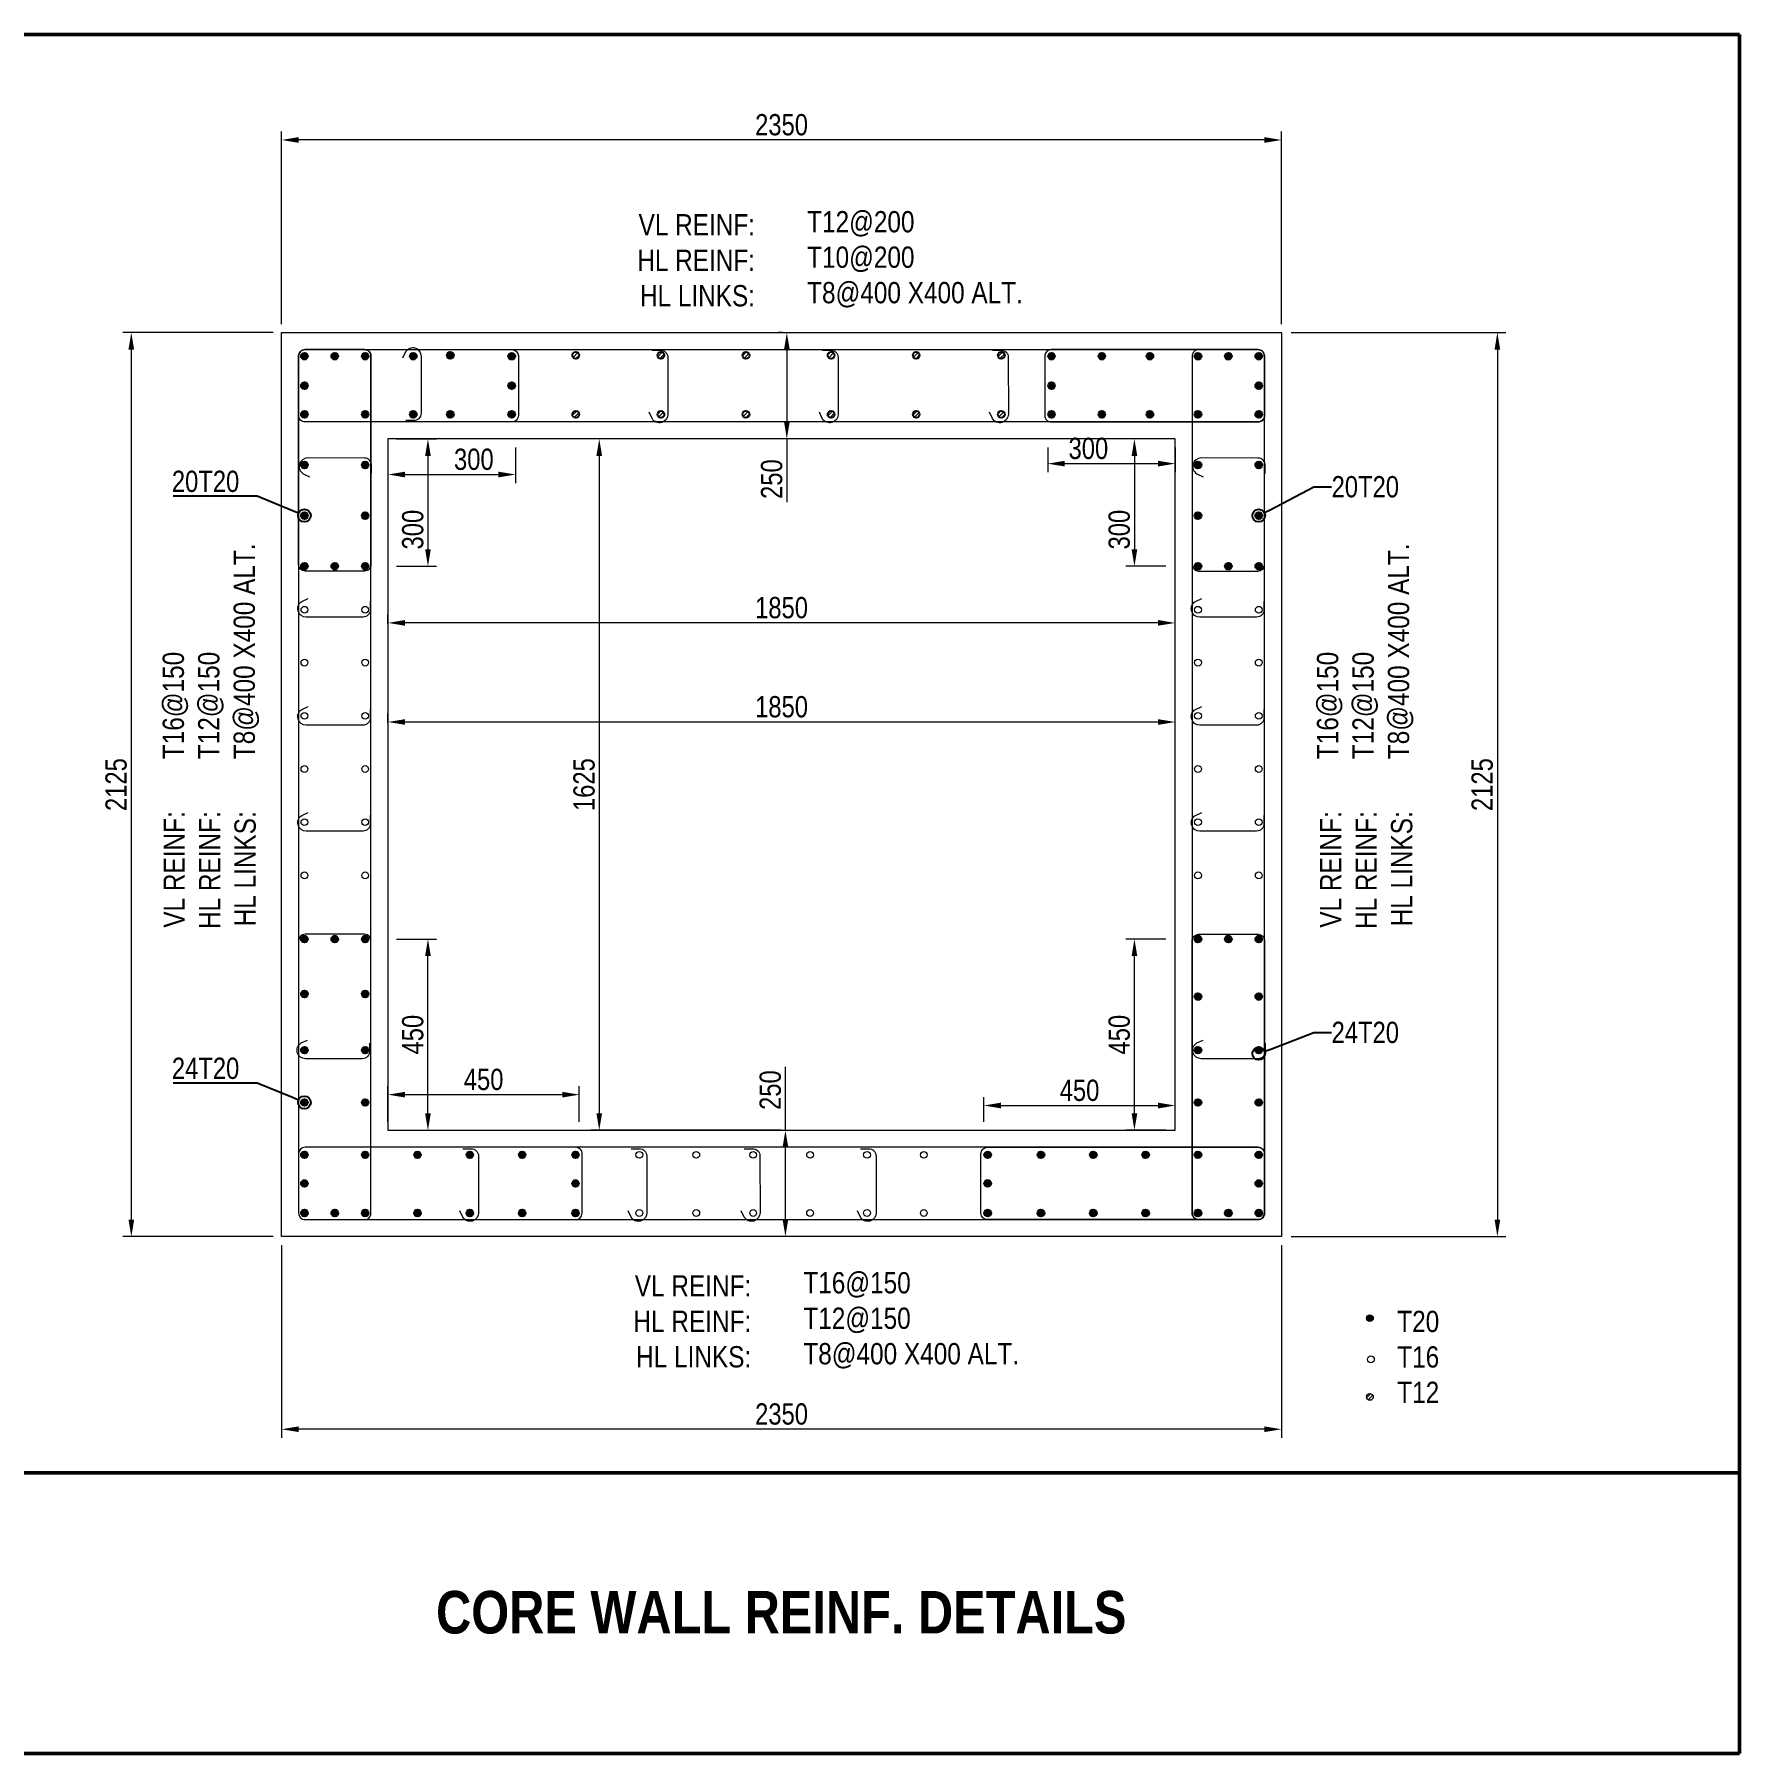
# Model space of a CAD drawing. Header units: millimetres. Extents: x 8553 to 24500, y -16719 to -3498.
# Drawn here: x 15552 to 19559, y -16719 to -12678 of the extents above; entities that cross this region are included whole.
import ezdxf
from ezdxf import colors
from ezdxf.entities.mleader import LeaderData, LeaderLine
from ezdxf.math import Vec2, Vec3

# ---------------------------------------------------------------- set-up
doc = ezdxf.new("R2010")
doc.units = ezdxf.units.MM
doc.header["$LTSCALE"] = 50
doc.header["$PDMODE"] = 35
for name, color, linetype, lineweight in [('A-ANNO-DIMS', 211, 'Continuous', 9), ('A-DETL', 90, 'Continuous', 9), ('A-DETL-GENF', 92, 'Continuous', 9), ('G-ANNO-TEXT', 231, 'Continuous', 9), ('S-COL', 3, 'Continuous', 13)]:
    doc.layers.add(name, color=color, linetype=linetype, lineweight=lineweight)
doc.styles.add('Arial', font='arial.ttf', dxfattribs={"width": 0.8, "height": 50})
doc.styles.add('Arial Narrow_1', font='ARIALN.TTF', dxfattribs={"height": 50})
doc.styles.add('Arial Narrow_B_1', font='ARIALNB.TTF', dxfattribs={"height": 100})
doc.styles.add('style1', font='arial.ttf', dxfattribs={"width": 0.8, "height": 62.5})
doc.dimstyles.new('WYE_STANDARD_-_2_5mm', dxfattribs={"dimscale": 304.8, "dimtxt": 51.01297, "dimasz": 0.131234, "dimexe": 0.065617, "dimexo": 0.065617, "dimgap": 0.032808, "dimtad": 1, "dimdec": 0, "dimzin": 0, "dimdsep": 46, "dimtxsty": 'Arial', "dimsah": 1, "dimcen": 0.09, "dimazin": 0, "dimtfac": 1, "dimtdec": 4, "dimtix": 1, "dimtmove": 0, "dimatfit": 3, "dimfxl": 1, "dimtvp": 1, "dimtolj": 1, "dimtzin": 0, "dimlwd": 13, "dimlwe": 13, "dimarcsym": 2})
pattern_1 = [(45, (-3553.8824, -8152.417), (-4.490128, 4.490128), [])]

# ---------------------------------------------------------------- blocks, each defined once
blk = doc.blocks.new('*D65')
at = {"layer": 'A-ANNO-DIMS', "color": 0, "lineweight": 13, "transparency": 16777216}
for p, q in [((18505.5, -13379.1), (19009.9, -13379.1)), ((18989.9, -13419.1), (18989.9, -15464.2)), ((18505.5, -15504.2), (19009.9, -15504.2))]:
    blk.add_line(p, q, dxfattribs=at)
at = {"layer": 'A-ANNO-DIMS', "color": 0, "transparency": 16777216}
for points in [[(18983.3, -13419.1), (18996.6, -13419.1), (18989.9, -13379.1)], [(18983.3, -15464.2), (18996.6, -15464.2), (18989.9, -15504.2)]]:
    blk.add_solid(points, dxfattribs=at)
at = {"layer": 'Defpoints', "color": 0, "transparency": 16777216}
for p in [(18485.5, -13379.1), (18485.5, -15504.2), (18989.9, -15504.2)]:
    blk.add_point(p, dxfattribs=at)
at = {"layer": 'A-ANNO-DIMS', "color": 0, "lineweight": 13, "transparency": 16777216, "insert": (18954.4, -14441.7), "char_height": 50, "attachment_point": 5, "rotation": 90, "style": 'Arial'}
blk.add_mtext('\\A1;2125', dxfattribs=at)
blk = doc.blocks.new('*D66')
at = {"layer": 'A-ANNO-DIMS', "color": 0, "lineweight": 13, "transparency": 16777216}
for p, q in [((16132.6, -15524.2), (16132.6, -15977)), ((18482.5, -15524.2), (18482.5, -15977)), ((18442.5, -15957), (16172.6, -15957))]:
    blk.add_line(p, q, dxfattribs=at)
at = {"layer": 'A-ANNO-DIMS', "color": 0, "transparency": 16777216}
for points in [[(16172.6, -15950.3), (16172.6, -15963.6), (16132.6, -15957)], [(18442.5, -15950.3), (18442.5, -15963.6), (18482.5, -15957)]]:
    blk.add_solid(points, dxfattribs=at)
at = {"layer": 'Defpoints', "color": 0, "transparency": 16777216}
for p in [(16132.6, -15504.2), (18482.5, -15504.2), (16132.6, -15957)]:
    blk.add_point(p, dxfattribs=at)
at = {"layer": 'A-ANNO-DIMS', "color": 0, "lineweight": 13, "transparency": 16777216, "insert": (17307.6, -15921.4), "char_height": 50, "attachment_point": 5, "style": 'Arial'}
blk.add_mtext('\\A1;2350', dxfattribs=at)
blk = doc.blocks.new('*D69')
at = {"layer": 'A-ANNO-DIMS', "color": 0, "lineweight": 13, "transparency": 16777216}
for p, q in [((16112.6, -13379.1), (15759.4, -13379.1)), ((15779.4, -13419.1), (15779.4, -15464.2)), ((16112.6, -15504.2), (15759.4, -15504.2))]:
    blk.add_line(p, q, dxfattribs=at)
at = {"layer": 'A-ANNO-DIMS', "color": 0, "transparency": 16777216}
for points in [[(15772.7, -13419.1), (15786.1, -13419.1), (15779.4, -13379.1)], [(15772.7, -15464.2), (15786.1, -15464.2), (15779.4, -15504.2)]]:
    blk.add_solid(points, dxfattribs=at)
at = {"layer": 'Defpoints', "color": 0, "transparency": 16777216}
for p in [(16132.6, -13379.1), (15779.4, -15504.2), (16132.6, -15504.2)]:
    blk.add_point(p, dxfattribs=at)
at = {"layer": 'A-ANNO-DIMS', "color": 0, "lineweight": 13, "transparency": 16777216, "insert": (15743.9, -14441.7), "char_height": 50, "attachment_point": 5, "rotation": 90, "style": 'Arial'}
blk.add_mtext('\\A1;2125', dxfattribs=at)
blk = doc.blocks.new('*D73')
at = {"layer": 'A-ANNO-DIMS', "color": 0, "lineweight": 13, "transparency": 16777216}
for p, q in [((16382.6, -14063.7), (16382.6, -14041.6)), ((18192.7, -14061.6), (16422.6, -14061.6)), ((18232.7, -14063.7), (18232.7, -14041.6))]:
    blk.add_line(p, q, dxfattribs=at)
at = {"layer": 'A-ANNO-DIMS', "color": 0, "transparency": 16777216}
for points in [[(16422.6, -14054.9), (16422.6, -14068.2), (16382.6, -14061.6)], [(18192.7, -14054.9), (18192.7, -14068.2), (18232.7, -14061.6)]]:
    blk.add_solid(points, dxfattribs=at)
at = {"layer": 'Defpoints', "color": 0, "transparency": 16777216}
for p in [(16382.6, -14061.6), (16382.6, -14083.7), (18232.7, -14083.7)]:
    blk.add_point(p, dxfattribs=at)
at = {"layer": 'A-ANNO-DIMS', "color": 0, "lineweight": 13, "transparency": 16777216, "insert": (17307.6, -14026), "char_height": 50, "attachment_point": 5, "style": 'Arial'}
blk.add_mtext('\\A1;1850', dxfattribs=at)
blk = doc.blocks.new('*D70')
at = {"layer": 'A-ANNO-DIMS', "color": 0, "lineweight": 13, "transparency": 16777216}
for p, q in [((17316.7, -15254.2), (17316.7, -15105.3)), ((17307.4, -15254.2), (17296.7, -15254.2)), ((17316.7, -15464.2), (17316.7, -15294.2)), ((17307.4, -15504.2), (17296.7, -15504.2))]:
    blk.add_line(p, q, dxfattribs=at)
at = {"layer": 'A-ANNO-DIMS', "color": 0, "transparency": 16777216}
for points in [[(17310, -15294.2), (17323.3, -15294.2), (17316.7, -15254.2)], [(17310, -15464.2), (17323.3, -15464.2), (17316.7, -15504.2)]]:
    blk.add_solid(points, dxfattribs=at)
at = {"layer": 'Defpoints', "color": 0, "transparency": 16777216}
for p in [(17327.4, -15254.2), (17316.7, -15504.2), (17327.4, -15504.2)]:
    blk.add_point(p, dxfattribs=at)
at = {"layer": 'A-ANNO-DIMS', "color": 0, "lineweight": 13, "transparency": 16777216, "insert": (17281.2, -15159.8), "char_height": 50, "attachment_point": 5, "rotation": 90, "style": 'Arial'}
blk.add_mtext('\\A1;250', dxfattribs=at)
blk = doc.blocks.new('_DotBlank')
at = {"color": 0, "linetype": 'ByBlock', "lineweight": -2}
blk.add_line((-0.5, 0), (-1, 0), dxfattribs=at)
blk.add_circle((0, 0), 0.5, dxfattribs=at)
blk = doc.blocks.new('*D81')
at = {"layer": 'A-ANNO-DIMS', "color": 0, "lineweight": 13, "transparency": 16777216}
for p, q in [((17310.7, -13379.1), (17300, -13379.1)), ((17320, -13419.1), (17320, -13589.1)), ((17310.7, -13629.1), (17300, -13629.1)), ((17320, -13629.1), (17320, -13778))]:
    blk.add_line(p, q, dxfattribs=at)
at = {"layer": 'A-ANNO-DIMS', "color": 0, "transparency": 16777216}
for points in [[(17313.4, -13419.1), (17326.7, -13419.1), (17320, -13379.1)], [(17313.4, -13589.1), (17326.7, -13589.1), (17320, -13629.1)]]:
    blk.add_solid(points, dxfattribs=at)
at = {"layer": 'Defpoints', "color": 0, "transparency": 16777216}
for p in [(17320, -13379.1), (17330.7, -13379.1), (17330.7, -13629.1)]:
    blk.add_point(p, dxfattribs=at)
at = {"layer": 'A-ANNO-DIMS', "color": 0, "lineweight": 13, "transparency": 16777216, "insert": (17284.5, -13723.6), "char_height": 50, "attachment_point": 5, "rotation": 90, "style": 'Arial'}
blk.add_mtext('\\A1;250', dxfattribs=at)
blk = doc.blocks.new('*D82')
at = {"layer": 'A-ANNO-DIMS', "color": 0, "lineweight": 13, "transparency": 16777216}
for p, q in [((16382.6, -13649.1), (16382.6, -13732.8)), ((16682.2, -13649.1), (16682.2, -13732.8)), ((16422.6, -13712.8), (16642.2, -13712.8))]:
    blk.add_line(p, q, dxfattribs=at)
at = {"layer": 'A-ANNO-DIMS', "color": 0, "transparency": 16777216}
for points in [[(16422.6, -13706.2), (16422.6, -13719.5), (16382.6, -13712.8)], [(16642.2, -13706.2), (16642.2, -13719.5), (16682.2, -13712.8)]]:
    blk.add_solid(points, dxfattribs=at)
at = {"layer": 'Defpoints', "color": 0, "transparency": 16777216}
for p in [(16382.6, -13629.1), (16682.2, -13629.1), (16682.2, -13712.8)]:
    blk.add_point(p, dxfattribs=at)
at = {"layer": 'A-ANNO-DIMS', "color": 0, "lineweight": 13, "transparency": 16777216, "insert": (16584.4, -13677.3), "char_height": 50, "attachment_point": 5, "style": 'Arial'}
blk.add_mtext('\\A1;300', dxfattribs=at)
blk = doc.blocks.new('*D83')
at = {"layer": 'A-ANNO-DIMS', "color": 0, "lineweight": 13, "transparency": 16777216}
for p, q in [((17933.1, -13649.1), (17933.1, -13707.3)), ((18232.7, -13649.1), (18232.7, -13707.3)), ((17973.1, -13687.3), (18192.7, -13687.3))]:
    blk.add_line(p, q, dxfattribs=at)
at = {"layer": 'A-ANNO-DIMS', "color": 0, "transparency": 16777216}
for points in [[(17973.1, -13680.6), (17973.1, -13693.9), (17933.1, -13687.3)], [(18192.7, -13680.6), (18192.7, -13693.9), (18232.7, -13687.3)]]:
    blk.add_solid(points, dxfattribs=at)
at = {"layer": 'Defpoints', "color": 0, "transparency": 16777216}
for p in [(17933.1, -13629.1), (18232.7, -13629.1), (18232.7, -13687.3)]:
    blk.add_point(p, dxfattribs=at)
at = {"layer": 'A-ANNO-DIMS', "color": 0, "lineweight": 13, "transparency": 16777216, "insert": (18028.7, -13651.7), "char_height": 50, "attachment_point": 5, "style": 'Arial'}
blk.add_mtext('\\A1;300', dxfattribs=at)
blk = doc.blocks.new('*D84')
at = {"layer": 'A-ANNO-DIMS', "color": 0, "lineweight": 13, "transparency": 16777216}
for p, q in [((16402.6, -13629.1), (16496.5, -13629.1)), ((16476.5, -13669.1), (16476.5, -13888.6)), ((16402.6, -13928.6), (16496.5, -13928.6))]:
    blk.add_line(p, q, dxfattribs=at)
at = {"layer": 'A-ANNO-DIMS', "color": 0, "transparency": 16777216}
for points in [[(16469.9, -13669.1), (16483.2, -13669.1), (16476.5, -13629.1)], [(16469.9, -13888.6), (16483.2, -13888.6), (16476.5, -13928.6)]]:
    blk.add_solid(points, dxfattribs=at)
at = {"layer": 'Defpoints', "color": 0, "transparency": 16777216}
for p in [(16382.6, -13629.1), (16382.6, -13928.6), (16476.5, -13928.6)]:
    blk.add_point(p, dxfattribs=at)
at = {"layer": 'A-ANNO-DIMS', "color": 0, "transparency": 16777216, "insert": (16441, -13842.4), "char_height": 50, "attachment_point": 5, "rotation": 90, "style": 'Arial'}
blk.add_mtext('\\A1;300', dxfattribs=at)
blk = doc.blocks.new('*D85')
at = {"layer": 'A-ANNO-DIMS', "color": 0, "lineweight": 13, "transparency": 16777216}
for p, q in [((18210.9, -13629.1), (18116.9, -13629.1)), ((18136.9, -13669.1), (18136.9, -13888.6)), ((18210.9, -13928.6), (18116.9, -13928.6))]:
    blk.add_line(p, q, dxfattribs=at)
at = {"layer": 'A-ANNO-DIMS', "color": 0, "transparency": 16777216}
for points in [[(18130.3, -13669.1), (18143.6, -13669.1), (18136.9, -13629.1)], [(18130.3, -13888.6), (18143.6, -13888.6), (18136.9, -13928.6)]]:
    blk.add_solid(points, dxfattribs=at)
at = {"layer": 'Defpoints', "color": 0, "transparency": 16777216}
for p in [(18230.9, -13629.1), (18136.9, -13928.6), (18230.9, -13928.6)]:
    blk.add_point(p, dxfattribs=at)
at = {"layer": 'A-ANNO-DIMS', "color": 0, "transparency": 16777216, "insert": (18101.4, -13842.4), "char_height": 50, "attachment_point": 5, "rotation": 90, "style": 'Arial'}
blk.add_mtext('\\A1;300', dxfattribs=at)
blk = doc.blocks.new('*D87')
at = {"layer": 'A-ANNO-DIMS', "color": 0, "lineweight": 13, "transparency": 16777216}
for p, q in [((17280, -13629.1), (16859.1, -13629.1)), ((16879.1, -13669.1), (16879.1, -15214.2)), ((17296.7, -15254.2), (16859.1, -15254.2))]:
    blk.add_line(p, q, dxfattribs=at)
at = {"layer": 'A-ANNO-DIMS', "color": 0, "transparency": 16777216}
for points in [[(16872.5, -13669.1), (16885.8, -13669.1), (16879.1, -13629.1)], [(16872.5, -15214.2), (16885.8, -15214.2), (16879.1, -15254.2)]]:
    blk.add_solid(points, dxfattribs=at)
at = {"layer": 'Defpoints', "color": 0, "transparency": 16777216}
for p in [(17300, -13629.1), (16879.1, -15254.2), (17316.7, -15254.2)]:
    blk.add_point(p, dxfattribs=at)
at = {"layer": 'A-ANNO-DIMS', "color": 0, "lineweight": 13, "transparency": 16777216, "insert": (16843.6, -14441.7), "char_height": 50, "attachment_point": 5, "rotation": 90, "style": 'Arial'}
blk.add_mtext('\\A1;1625', dxfattribs=at)
blk = doc.blocks.new('*D88')
at = {"layer": 'A-ANNO-DIMS', "color": 0, "lineweight": 13, "transparency": 16777216}
for p, q in [((16132.6, -13359.1), (16132.6, -12906.4)), ((18442.5, -12926.4), (16172.6, -12926.4)), ((18482.5, -13359.1), (18482.5, -12906.4))]:
    blk.add_line(p, q, dxfattribs=at)
at = {"layer": 'A-ANNO-DIMS', "color": 0, "transparency": 16777216}
for points in [[(16172.6, -12919.7), (16172.6, -12933.1), (16132.6, -12926.4)], [(18442.5, -12919.7), (18442.5, -12933.1), (18482.5, -12926.4)]]:
    blk.add_solid(points, dxfattribs=at)
at = {"layer": 'Defpoints', "color": 0, "transparency": 16777216}
for p in [(16132.6, -12926.4), (16132.6, -13379.1), (18482.5, -13379.1)]:
    blk.add_point(p, dxfattribs=at)
at = {"layer": 'A-ANNO-DIMS', "color": 0, "lineweight": 13, "transparency": 16777216, "insert": (17307.6, -12890.9), "char_height": 50, "attachment_point": 5, "style": 'Arial'}
blk.add_mtext('\\A1;2350', dxfattribs=at)
blk = doc.blocks.new('*D143')
at = {"layer": 'A-ANNO-DIMS', "color": 0, "lineweight": 13, "transparency": 16777216}
for p, q in [((16382.6, -14296.7), (16382.6, -14274.6)), ((18192.7, -14294.6), (16422.6, -14294.6)), ((18232.7, -14296.7), (18232.7, -14274.6))]:
    blk.add_line(p, q, dxfattribs=at)
at = {"layer": 'A-ANNO-DIMS', "color": 0, "transparency": 16777216}
for points in [[(16422.6, -14287.9), (16422.6, -14301.2), (16382.6, -14294.6)], [(18192.7, -14287.9), (18192.7, -14301.2), (18232.7, -14294.6)]]:
    blk.add_solid(points, dxfattribs=at)
at = {"layer": 'Defpoints', "color": 0, "transparency": 16777216}
for p in [(16382.6, -14294.6), (16382.6, -14316.7), (18232.7, -14316.7)]:
    blk.add_point(p, dxfattribs=at)
at = {"layer": 'A-ANNO-DIMS', "color": 0, "lineweight": 13, "transparency": 16777216, "insert": (17307.6, -14259), "char_height": 50, "attachment_point": 5, "style": 'Arial'}
blk.add_mtext('\\A1;1850', dxfattribs=at)
blk = doc.blocks.new('*D139')
at = {"layer": 'A-ANNO-DIMS', "color": 0, "lineweight": 13, "transparency": 16777216}
for p, q in [((16382.6, -15234.2), (16382.6, -15150.5)), ((16832.2, -15234.2), (16832.2, -15150.5)), ((16422.6, -15170.5), (16792.2, -15170.5))]:
    blk.add_line(p, q, dxfattribs=at)
at = {"layer": 'A-ANNO-DIMS', "color": 0, "transparency": 16777216}
for points in [[(16422.6, -15163.9), (16422.6, -15177.2), (16382.6, -15170.5)], [(16792.2, -15163.9), (16792.2, -15177.2), (16832.2, -15170.5)]]:
    blk.add_solid(points, dxfattribs=at)
at = {"layer": 'Defpoints', "color": 0, "transparency": 16777216}
for p in [(16832.2, -15170.5), (16382.6, -15254.2), (16832.2, -15254.2)]:
    blk.add_point(p, dxfattribs=at)
at = {"layer": 'A-ANNO-DIMS', "color": 0, "lineweight": 13, "transparency": 16777216, "insert": (16607.4, -15135), "char_height": 50, "attachment_point": 5, "style": 'Arial'}
blk.add_mtext('\\A1;450', dxfattribs=at)
blk = doc.blocks.new('*D140')
at = {"layer": 'A-ANNO-DIMS', "color": 0, "lineweight": 13, "transparency": 16777216}
for p, q in [((17783.1, -15234.2), (17783.1, -15176.1)), ((18232.7, -15234.2), (18232.7, -15176.1)), ((17823.1, -15196.1), (18192.7, -15196.1))]:
    blk.add_line(p, q, dxfattribs=at)
at = {"layer": 'A-ANNO-DIMS', "color": 0, "transparency": 16777216}
for points in [[(17823.1, -15189.4), (17823.1, -15202.8), (17783.1, -15196.1)], [(18192.7, -15189.4), (18192.7, -15202.8), (18232.7, -15196.1)]]:
    blk.add_solid(points, dxfattribs=at)
at = {"layer": 'Defpoints', "color": 0, "transparency": 16777216}
for p in [(18232.7, -15196.1), (17783.1, -15254.2), (18232.7, -15254.2)]:
    blk.add_point(p, dxfattribs=at)
at = {"layer": 'A-ANNO-DIMS', "color": 0, "lineweight": 13, "transparency": 16777216, "insert": (18007.9, -15160.6), "char_height": 50, "attachment_point": 5, "style": 'Arial'}
blk.add_mtext('\\A1;450', dxfattribs=at)
blk = doc.blocks.new('*D142')
at = {"layer": 'A-ANNO-DIMS', "color": 0, "lineweight": 13, "transparency": 16777216}
for p, q in [((16402.6, -14804.7), (16496.5, -14804.7)), ((16476.5, -15214.2), (16476.5, -14844.7)), ((16402.6, -15254.2), (16496.5, -15254.2))]:
    blk.add_line(p, q, dxfattribs=at)
at = {"layer": 'A-ANNO-DIMS', "color": 0, "transparency": 16777216}
for points in [[(16469.9, -14844.7), (16483.2, -14844.7), (16476.5, -14804.7)], [(16469.9, -15214.2), (16483.2, -15214.2), (16476.5, -15254.2)]]:
    blk.add_solid(points, dxfattribs=at)
at = {"layer": 'Defpoints', "color": 0, "transparency": 16777216}
for p in [(16382.6, -14804.7), (16476.5, -14804.7), (16382.6, -15254.2)]:
    blk.add_point(p, dxfattribs=at)
at = {"layer": 'A-ANNO-DIMS', "color": 0, "transparency": 16777216, "insert": (16441, -15029.5), "char_height": 50, "attachment_point": 5, "rotation": 90, "style": 'Arial'}
blk.add_mtext('\\A1;450', dxfattribs=at)
blk = doc.blocks.new('*D141')
at = {"layer": 'A-ANNO-DIMS', "color": 0, "lineweight": 13, "transparency": 16777216}
for p, q in [((18210.9, -14804.7), (18116.9, -14804.7)), ((18136.9, -15214.2), (18136.9, -14844.7)), ((18210.9, -15254.2), (18116.9, -15254.2))]:
    blk.add_line(p, q, dxfattribs=at)
at = {"layer": 'A-ANNO-DIMS', "color": 0, "transparency": 16777216}
for points in [[(18130.3, -14844.7), (18143.6, -14844.7), (18136.9, -14804.7)], [(18130.3, -15214.2), (18143.6, -15214.2), (18136.9, -15254.2)]]:
    blk.add_solid(points, dxfattribs=at)
at = {"layer": 'Defpoints', "color": 0, "transparency": 16777216}
for p in [(18136.9, -14804.7), (18230.9, -14804.7), (18230.9, -15254.2)]:
    blk.add_point(p, dxfattribs=at)
at = {"layer": 'A-ANNO-DIMS', "color": 0, "transparency": 16777216, "insert": (18101.4, -15029.5), "char_height": 50, "attachment_point": 5, "rotation": 90, "style": 'Arial'}
blk.add_mtext('\\A1;450', dxfattribs=at)

msp = doc.modelspace()

# ---------------------------------------------------------------- hatches: boundary and pattern name
at = {"layer": 'A-DETL-GENF'}
for points in [[(16186.2, -13426.7, 1), (16186.2, -13442.7, 1)], [(16257.6, -13426.7, 1), (16257.6, -13442.7, 1)], [(16329, -13426.7, -1), (16329, -13442.7, -1)], [(16442, -13426.7, -1), (16442, -13442.7, -1)], [(16529, -13424.6, 1), (16529, -13440.6, 1)], [(16673.3, -13426.7, -1), (16673.3, -13442.7, -1)], [(17942, -13426.7, 1), (17942, -13442.7, 1)], [(18060.3, -13426.7, 1), (18060.3, -13442.7, 1)], [(18173.3, -13426.7, 1), (18173.3, -13442.7, 1)], [(18286.3, -13426.7, 1), (18286.3, -13442.7, 1)], [(18357.7, -13426.7, -1), (18357.7, -13442.7, -1)], [(18429.1, -13426.7, -1), (18429.1, -13442.7, -1)], [(16186.2, -13496.1, -1), (16186.2, -13512.1, -1)], [(16673.3, -13496.1, -1), (16673.3, -13512.1, -1)], [(17942, -13496.1, 1), (17942, -13512.1, 1)], [(18429.1, -13496.1, 1), (18429.1, -13512.1, 1)], [(16186.2, -13563.4, 1), (16186.2, -13579.4, 1)], [(16329, -13563.4, -1), (16329, -13579.4, -1)], [(16442, -13563.4, -1), (16442, -13579.4, -1)], [(16529, -13579.4, -1), (16529, -13563.4, -1)], [(16673.3, -13563.4, -1), (16673.3, -13579.4, -1)], [(17942, -13563.4, 1), (17942, -13579.4, 1)], [(18060.3, -13563.4, 1), (18060.3, -13579.4, 1)], [(18173.3, -13563.4, 1), (18173.3, -13579.4, 1)], [(18286.3, -13563.4, 1), (18286.3, -13579.4, 1)], [(18429.1, -13563.4, -1), (18429.1, -13579.4, -1)], [(16186.2, -13682.4, 1), (16186.2, -13698.4, 1)], [(16329, -13682.4, -1), (16329, -13698.4, -1)], [(18286.3, -13682.4, 1), (18286.3, -13698.4, 1)], [(18429.1, -13682.4, -1), (18429.1, -13698.4, -1)], [(16186.2, -13801.4, 1), (16186.2, -13817.4, 1)], [(16329, -13801.4, -1), (16329, -13817.4, -1)], [(18286.3, -13801.4, 1), (18286.3, -13817.4, 1)], [(18429.1, -13801.4, -1), (18429.1, -13817.4, -1)], [(16186.2, -13920.4, 1), (16186.2, -13936.4, 1)], [(16257.6, -13920.4, 1), (16257.6, -13936.4, 1)], [(16329, -13920.4, -1), (16329, -13936.4, -1)], [(18286.3, -13920.4, 1), (18286.3, -13936.4, 1)], [(18357.7, -13920.4, -1), (18357.7, -13936.4, -1)], [(18429.1, -13920.4, -1), (18429.1, -13936.4, -1)], [(16186.2, -14812.9, -1), (16186.2, -14796.9, -1)], [(16257.6, -14812.9, -1), (16257.6, -14796.9, -1)], [(16329, -14812.9, 1), (16329, -14796.9, 1)], [(18286.3, -14812.9, -1), (18286.3, -14796.9, -1)], [(18357.7, -14812.9, 1), (18357.7, -14796.9, 1)], [(18429.1, -14812.9, 1), (18429.1, -14796.9, 1)], [(16186.2, -14941.9, -1), (16186.2, -14925.9, -1)], [(16329, -14941.9, 1), (16329, -14925.9, 1)], [(18286.3, -14947.9, -1), (18286.3, -14931.9, -1)], [(18429.1, -14947.9, 1), (18429.1, -14931.9, 1)], [(16186.2, -15073.9, -1), (16186.2, -15057.9, -1)], [(16329, -15073.9, 1), (16329, -15057.9, 1)], [(18286.3, -15073.9, -1), (18286.3, -15057.9, -1)], [(18429.1, -15073.9, 1), (18429.1, -15057.9, 1)], [(16186.2, -15196.9, -1), (16186.2, -15180.9, -1)], [(16329, -15196.9, 1), (16329, -15180.9, 1)], [(18286.3, -15196.9, -1), (18286.3, -15180.9, -1)], [(18429.1, -15196.9, 1), (18429.1, -15180.9, 1)], [(16186.2, -15319.9, -1), (16186.2, -15303.9, -1)], [(16329, -15319.9, 1), (16329, -15303.9, 1)], [(16452, -15319.9, 1), (16452, -15303.9, 1)], [(16575, -15319.9, 1), (16575, -15303.9, 1)], [(16698, -15319.9, 1), (16698, -15303.9, 1)], [(16823.3, -15319.9, 1), (16823.3, -15303.9, 1)], [(17792, -15319.9, -1), (17792, -15303.9, -1)], [(17917.3, -15319.9, -1), (17917.3, -15303.9, -1)], [(18040.3, -15319.9, -1), (18040.3, -15303.9, -1)], [(18163.3, -15319.9, -1), (18163.3, -15303.9, -1)], [(18286.3, -15319.9, -1), (18286.3, -15303.9, -1)], [(18429.1, -15319.9, 1), (18429.1, -15303.9, 1)], [(16186.2, -15387.2, 1), (16186.2, -15371.2, 1)], [(16823.3, -15387.2, 1), (16823.3, -15371.2, 1)], [(17792, -15387.2, -1), (17792, -15371.2, -1)], [(18429.1, -15387.2, 1), (18429.1, -15371.2, 1)], [(16186.2, -15456.7, -1), (16186.2, -15440.7, -1)], [(16257.6, -15456.7, -1), (16257.6, -15440.7, -1)], [(16329, -15456.7, 1), (16329, -15440.7, 1)], [(16452, -15456.7, 1), (16452, -15440.7, 1)], [(16575, -15456.7, 1), (16575, -15440.7, 1)], [(16698, -15456.7, 1), (16698, -15440.7, 1)], [(16823.3, -15456.7, 1), (16823.3, -15440.7, 1)], [(17792, -15456.7, -1), (17792, -15440.7, -1)], [(17917.3, -15456.7, -1), (17917.3, -15440.7, -1)], [(18040.3, -15456.7, -1), (18040.3, -15440.7, -1)], [(18163.3, -15456.7, -1), (18163.3, -15440.7, -1)], [(18286.3, -15456.7, -1), (18286.3, -15440.7, -1)], [(18357.7, -15456.7, 1), (18357.7, -15440.7, 1)], [(18429.1, -15456.7, 1), (18429.1, -15440.7, 1)], [(18698.3, -15695.9, 1), (18682.3, -15695.9, 1)]]:
    msp.add_hatch(color=4, dxfattribs=at).paths.add_polyline_path(points)
h = msp.add_hatch(dxfattribs=at)
h.set_pattern_fill('ANSI31', color=4, scale=2, style=0)
h.set_pattern_definition(pattern_1)
h.paths.add_polyline_path([(16824, -13424.6, 1), (16824, -13440.6, 1)])
h = msp.add_hatch(dxfattribs=at)
h.set_pattern_fill('ANSI31', color=4, scale=2, style=0)
h.set_pattern_definition(pattern_1)
h.paths.add_polyline_path([(17024, -13424.6, 1), (17024, -13440.6, 1)])
h = msp.add_hatch(dxfattribs=at)
h.set_pattern_fill('ANSI31', color=4, scale=2, style=0)
h.set_pattern_definition(pattern_1)
h.paths.add_polyline_path([(17224, -13424.6, 1), (17224, -13440.6, 1)])
h = msp.add_hatch(dxfattribs=at)
h.set_pattern_fill('ANSI31', color=4, scale=2, style=0)
h.set_pattern_definition(pattern_1)
h.paths.add_polyline_path([(17424, -13424.6, 1), (17424, -13440.6, 1)])
h = msp.add_hatch(dxfattribs=at)
h.set_pattern_fill('ANSI31', color=4, scale=2, style=0)
h.set_pattern_definition(pattern_1)
h.paths.add_polyline_path([(17624, -13424.6, 1), (17624, -13440.6, 1)])
h = msp.add_hatch(dxfattribs=at)
h.set_pattern_fill('ANSI31', color=4, scale=2, style=0)
h.set_pattern_definition(pattern_1)
h.paths.add_polyline_path([(17824, -13424.6, 1), (17824, -13440.6, 1)])
h = msp.add_hatch(dxfattribs=at)
h.set_pattern_fill('ANSI31', color=4, scale=2, style=0)
h.set_pattern_definition(pattern_1)
h.paths.add_polyline_path([(16824, -13579.4, -1), (16824, -13563.4, -1)])
h = msp.add_hatch(dxfattribs=at)
h.set_pattern_fill('ANSI31', color=4, scale=2, style=0)
h.set_pattern_definition(pattern_1)
h.paths.add_polyline_path([(17024, -13579.4, -1), (17024, -13563.4, -1)])
h = msp.add_hatch(dxfattribs=at)
h.set_pattern_fill('ANSI31', color=4, scale=2, style=0)
h.set_pattern_definition(pattern_1)
h.paths.add_polyline_path([(17224, -13579.4, -1), (17224, -13563.4, -1)])
h = msp.add_hatch(dxfattribs=at)
h.set_pattern_fill('ANSI31', color=4, scale=2, style=0)
h.set_pattern_definition(pattern_1)
h.paths.add_polyline_path([(17424, -13579.4, -1), (17424, -13563.4, -1)])
h = msp.add_hatch(dxfattribs=at)
h.set_pattern_fill('ANSI31', color=4, scale=2, style=0)
h.set_pattern_definition(pattern_1)
h.paths.add_polyline_path([(17624, -13579.4, -1), (17624, -13563.4, -1)])
h = msp.add_hatch(dxfattribs=at)
h.set_pattern_fill('ANSI31', color=4, scale=2, style=0)
h.set_pattern_definition(pattern_1)
h.paths.add_polyline_path([(17824, -13579.4, -1), (17824, -13563.4, -1)])
h = msp.add_hatch(dxfattribs=at)
h.set_pattern_fill('ANSI31', color=4, scale=2, style=0)
h.set_pattern_definition(pattern_1)
h.paths.add_polyline_path([(18698.3, -15880.9, 1), (18682.3, -15880.9, 1)])

# ---------------------------------------------------------------- linework, layer by layer
for centre in [(16186.2, -13434.7), (16257.6, -13434.7), (16329, -13434.7), (16442, -13434.7), (16529, -13432.6), (16673.3, -13434.7), (16824, -13432.6), (17024, -13432.6), (17224, -13432.6), (17424, -13432.6), (17624, -13432.6), (17824, -13432.6), (17942, -13434.7), (18060.3, -13434.7), (18173.3, -13434.7), (18286.3, -13434.7), (18357.7, -13434.7), (18429.1, -13434.7), (16186.2, -13504.1), (16673.3, -13504.1), (17942, -13504.1), (18429.1, -13504.1), (16186.2, -13571.4), (16329, -13571.4), (16442, -13571.4), (16529, -13571.4), (16673.3, -13571.4), (16824, -13571.4), (17024, -13571.4), (17224, -13571.4), (17424, -13571.4), (17624, -13571.4), (17824, -13571.4), (17942, -13571.4), (18060.3, -13571.4), (18173.3, -13571.4), (18286.3, -13571.4), (18429.1, -13571.4), (16186.2, -13690.4), (16329, -13690.4), (18286.3, -13690.4), (18429.1, -13690.4), (16186.2, -13809.4), (16329, -13809.4), (18286.3, -13809.4), (18429.1, -13809.4), (16186.2, -13928.4), (16257.6, -13928.4), (16329, -13928.4), (18286.3, -13928.4), (18357.7, -13928.4), (18429.1, -13928.4), (16186.2, -14804.9), (16257.6, -14804.9), (16329, -14804.9), (18286.3, -14804.9), (18357.7, -14804.9), (18429.1, -14804.9), (16186.2, -14933.9), (16329, -14933.9), (18286.3, -14939.9), (18429.1, -14939.9), (16186.2, -15065.9), (16329, -15065.9), (18286.3, -15065.9), (18429.1, -15065.9), (16186.2, -15188.9), (16329, -15188.9), (18286.3, -15188.9), (18429.1, -15188.9), (16186.2, -15311.9), (16329, -15311.9), (16452, -15311.9), (16575, -15311.9), (16698, -15311.9), (16823.3, -15311.9), (17792, -15311.9), (17917.3, -15311.9), (18040.3, -15311.9), (18163.3, -15311.9), (18286.3, -15311.9), (18429.1, -15311.9), (16186.2, -15379.2), (16823.3, -15379.2), (17792, -15379.2), (18429.1, -15379.2), (16186.2, -15448.7), (16257.6, -15448.7), (16329, -15448.7), (16452, -15448.7), (16575, -15448.7), (16698, -15448.7), (16823.3, -15448.7), (17792, -15448.7), (17917.3, -15448.7), (18040.3, -15448.7), (18163.3, -15448.7), (18286.3, -15448.7), (18357.7, -15448.7), (18429.1, -15448.7)]:
    msp.add_circle(centre, 8)
at = {"layer": 'A-DETL', "lineweight": 50}
for p, q in [((14056.1, -12678.2), (19559.2, -12678.2)), ((19559.2, -12678.2), (19559.2, -16719.4)), ((14056.1, -16059.4), (19559.2, -16059.4)), ((14056.1, -16719.4), (19559.2, -16719.4))]:
    msp.add_line(p, q, dxfattribs=at)
at = {"layer": 'A-DETL-GENF', "color": 2}
for centre in [(16186.2, -14030.7), (16186.2, -14030.7), (16329, -14030.7), (16329, -14030.7), (18286.3, -14030.7), (18286.3, -14030.7), (18429.1, -14030.7), (18429.1, -14030.7), (16186.2, -14155), (16186.2, -14155), (16329, -14155), (16329, -14155), (18286.3, -14155), (18286.3, -14155), (18429.1, -14155), (18429.1, -14155), (16186.2, -14280), (16186.2, -14280), (16329, -14280), (16329, -14280), (18286.3, -14280), (18286.3, -14280), (18429.1, -14280), (18429.1, -14280), (16186.2, -14405), (16186.2, -14405), (16329, -14405), (16329, -14405), (18286.3, -14405), (18286.3, -14405), (18429.1, -14405), (18429.1, -14405), (16186.2, -14530), (16186.2, -14530), (16329, -14530), (16329, -14530), (18286.3, -14530), (18286.3, -14530), (18429.1, -14530), (18429.1, -14530), (16186.2, -14655), (16186.2, -14655), (16329, -14655), (16329, -14655), (18286.3, -14655), (18286.3, -14655), (18429.1, -14655), (18429.1, -14655), (16973.3, -15311.9), (17107.1, -15311.9), (17240.9, -15311.9), (17374.7, -15311.9), (17508.5, -15311.9), (17642, -15311.9), (16973.3, -15448.7), (17107.1, -15448.7), (17240.9, -15448.7), (17374.7, -15448.7), (17508.5, -15448.7), (17642, -15448.7), (18690.3, -15695.9), (18692.7, -15792.8), (18690.3, -15880.9)]:
    msp.add_circle(centre, 8, dxfattribs=at)
at = {"layer": 'S-COL'}
msp.add_line((16382.6, -13379.1), (18232.7, -13379.1), dxfattribs=at)
for points in [[(16132.6, -15504.2), (16132.6, -13379.1), (16382.6, -13379.1)], [(18232.7, -13379.1), (18482.5, -13379.1), (18482.5, -15504.2), (16132.6, -15504.2), (16132.6, -13379.1), (16382.6, -13379.1)], [(18232.7, -13419.1), (18232.7, -13419.1)], [(16382.6, -13629.1), (16382.6, -15254.2), (18232.7, -15254.2), (18232.7, -13629.1), (16382.6, -13629.1)]]:
    msp.add_lwpolyline(points, dxfattribs=at)
for points in [[(16424.2, -13585.4), (16443.1, -13585.4, 0.433862), (16461, -13568.6), (16461.1, -13435.1, 0.762368), (16423.9, -13424.8), (16417, -13439.6)], [(16342.6, -14958.5), (16342.6, -13434.1, 0.414214), (16327.6, -13419.1), (16187.6, -13419.1, 0.414213), (16172.6, -13434.1), (16172.6, -15449.2)], [(16187.6, -13939.8, -0.414213), (16172.6, -13924.8), (16172.6, -13434.1, -0.414214), (16187.6, -13419.1), (16327.6, -13419.1, -0.414214), (16342.6, -13434.1), (16342.6, -13924.8, -0.414214), (16327.6, -13939.8), (16187.6, -13939.8)], [(16327.7, -13419.1), (18427.5, -13419.1, -0.414214), (18442.5, -13434.1), (18442.6, -13574.1, -0.414214), (18427.6, -13589.1), (16674, -13589.1)], [(17003.6, -13420.8), (17022.6, -13420.8, -0.433862), (17040.5, -13437.5), (17040.6, -13571.1, -0.762368), (17003.4, -13581.3), (16996.5, -13566.5)], [(17403.6, -13420.8), (17422.6, -13420.8, -0.433862), (17440.5, -13437.5), (17440.6, -13571.1, -0.762368), (17403.4, -13581.3), (17396.5, -13566.5)], [(17803.6, -13420.8), (17822.6, -13420.8, -0.433862), (17840.5, -13437.5), (17840.6, -13571.1, -0.762368), (17803.4, -13581.3), (17796.5, -13566.5)], [(18427.7, -13939.8, 0.414213), (18442.7, -13924.8), (18442.7, -13434.1, 0.414214), (18427.7, -13419.1), (18287.7, -13419.1, 0.414214), (18272.7, -13434.1), (18272.7, -13924.8, 0.414214), (18287.7, -13939.8), (18427.7, -13939.8)], [(16344, -13710.8), (16344, -13691.9, 0.433862), (16327.3, -13674), (16193.7, -13673.9, 0.762368), (16183.5, -13711), (16198.3, -13718)], [(18444.1, -13710.8), (18444.1, -13691.9, 0.433862), (18427.3, -13674), (18293.8, -13673.9, 0.762368), (18283.5, -13711), (18298.3, -13718)], [(16340.8, -14011.2), (16340.8, -14030.2, -0.433862), (16324.1, -14048), (16190.5, -14048.2, -0.762368), (16180.3, -14011), (16195.1, -14004.1)], [(18440.9, -14011.2), (18440.9, -14030.2, -0.433862), (18424.2, -14048), (18290.6, -14048.2, -0.762368), (18280.4, -14011), (18295.2, -14004.1)], [(16340.8, -14265.2), (16340.8, -14284.2, -0.433862), (16324.1, -14302), (16190.5, -14302.2, -0.762368), (16180.3, -14265), (16195.1, -14258.1)], [(18440.9, -14265.2), (18440.9, -14284.2, -0.433862), (18424.2, -14302), (18290.6, -14302.2, -0.762368), (18280.4, -14265), (18295.2, -14258.1)], [(16340.8, -14514.2), (16340.8, -14533.2, -0.433862), (16324.1, -14551), (16190.5, -14551.2, -0.762368), (16180.3, -14514), (16195.1, -14507.1)], [(18440.9, -14514.2), (18440.9, -14533.2, -0.433862), (18424.2, -14551), (18290.6, -14551.2, -0.762368), (18280.4, -14514), (18295.2, -14507.1)], [(16187.6, -14793.5, 0.414213), (16172.6, -14808.5), (16172.6, -15449.2, 0.414214), (16187.6, -15464.2), (16327.6, -15464.2, 0.414214), (16342.6, -15449.2), (16342.6, -14808.5, 0.414214), (16327.6, -14793.5), (16187.6, -14793.5)], [(18427.7, -14793.5, -0.414213), (18442.7, -14808.5), (18442.7, -15449.2, -0.414214), (18427.7, -15464.2), (18287.7, -15464.2, -0.414214), (18272.7, -15449.2), (18272.7, -14808.5, -0.414214), (18287.7, -14793.5), (18427.7, -14793.5)], [(16339.1, -15049.2), (16339.1, -15068.2, -0.433862), (16322.4, -15086), (16188.8, -15086.2, -0.762368), (16178.6, -15049), (16193.4, -15042.1)], [(18444.1, -15049.2), (18444.1, -15068.2, -0.433862), (18427.4, -15086), (18293.8, -15086.2, -0.762368), (18283.6, -15049), (18298.4, -15042.1)], [(16327.7, -15464.2), (18427.5, -15464.2, 0.414214), (18442.5, -15449.2), (18442.6, -15309.2, 0.414214), (18427.6, -15294.2), (16824, -15294.2)], [(16558.7, -15298), (16577.6, -15298, -0.433862), (16595.5, -15314.7), (16595.6, -15448.3, -0.762368), (16558.4, -15458.5), (16551.5, -15443.7)], [(16954.1, -15298), (16973, -15298, -0.433862), (16990.9, -15314.7), (16991, -15448.3, -0.762368), (16953.8, -15458.5), (16946.9, -15443.7)], [(17220.1, -15298), (17239, -15298, -0.433862), (17256.9, -15314.7), (17257, -15448.3, -0.762368), (17219.8, -15458.5), (17212.9, -15443.7)], [(17493.1, -15298), (17512, -15298, -0.433862), (17529.9, -15314.7), (17530, -15448.3, -0.762368), (17492.8, -15458.5), (17485.9, -15443.7)]]:
    msp.add_lwpolyline(points, format="xyb", dxfattribs=at)
for points in [[(16674, -13589.1), (16187.6, -13589.1, -0.414214), (16172.6, -13574.1), (16172.6, -13434.1, -0.414214), (16187.6, -13419.1), (16674, -13419.1, -0.414178), (16689, -13434.1), (16689, -13574.1, -0.41425)], [(17941.3, -13589.1), (18427.7, -13589.1, 0.414214), (18442.7, -13574.1), (18442.7, -13434.1, 0.414214), (18427.7, -13419.1), (17941.3, -13419.1, 0.414178), (17926.3, -13434.1), (17926.3, -13574.1, 0.41425)], [(18272.7, -15449.2, 0.414214), (18287.7, -15464.2), (18427.5, -15464.2, 0.414213), (18442.5, -15449.2), (18442.5, -13434.1, 0.414214), (18427.5, -13419.1), (18287.7, -13419.1, 0.414214), (18272.7, -13434.1)], [(16824, -15294.2), (16187.6, -15294.2, 0.414214), (16172.6, -15309.2), (16172.6, -15449.2, 0.414214), (16187.6, -15464.2), (16824, -15464.2, 0.414178), (16839, -15449.3), (16839, -15309.2, 0.41425)], [(17791.3, -15294.2), (18427.7, -15294.2, -0.414214), (18442.7, -15309.2), (18442.7, -15449.2, -0.414214), (18427.7, -15464.2), (17791.3, -15464.2, -0.414178), (17776.3, -15449.3), (17776.3, -15309.2, -0.41425)]]:
    msp.add_lwpolyline(points, format="xyb", close=True, dxfattribs=at)

# ---------------------------------------------------------------- texts
at = {"layer": 'G-ANNO-TEXT', "color": 7, "char_height": 50, "attachment_point": 1, "style": 'Arial Narrow_1'}
for s, insert, width in [('T12@200 \\PT10@200 \\PT8@400 X400 ALT.', (17367.7, -13093.6), 509.664), ('\\pxqr;VL REINF: HL REINF: HL LINKS:', (16935, -13100.8), 310.241), ('\\pxqr;VL REINF: HL REINF: HL LINKS:', (16926.1, -15594.9), 310.241), ('T16@150 \\PT12@150 \\PT8@400 X400 ALT.', (17358.8, -15587.7), 509.664), ('T20\\PT16\\PT12', (18754.6, -15678.6), 558.507)]:
    msp.add_mtext(s, dxfattribs=dict(at, insert=insert, width=width))
at = {"layer": 'G-ANNO-TEXT', "color": 7, "char_height": 50, "rotation": 90, "style": 'Arial Narrow_1'}
for s, insert, width, attachment_point in [('T16@150\\PT12@150 \\PT8@400 X400 ALT.', (16079.8, -14381.9), 509.664, 7), ('T16@150 \\PT12@150 \\PT8@400 X400 ALT.', (18565.9, -14381.9), 509.664, 1), ('\\pxqr;VL REINF: HL REINF: HL LINKS:', (16072.5, -14814.6), 310.241, 7), ('\\pxqr;VL REINF: HL REINF: HL LINKS:', (18573.2, -14814.6), 310.241, 1)]:
    msp.add_mtext(s, dxfattribs=dict(at, insert=insert, width=width, attachment_point=attachment_point))
at = {"layer": 'G-ANNO-TEXT', "color": 7, "lineweight": 13, "insert": (17306.9, -16387.8), "char_height": 100, "width": 4501.705, "attachment_point": 5, "style": 'Arial Narrow_B_1'}
msp.add_mtext('\\pxqc;CORE WALL REINF. DETAILS', dxfattribs=at)

# ---------------------------------------------------------------- dimensions: what is measured, and where the dimension line sits
at = {"layer": 'A-ANNO-DIMS', "lineweight": 13}
for base, p1, p2, picture, middle in [((16132.6, -12926.4), (18482.5, -13379.1), (16132.6, -13379.1), '*D88', (17307.6, -12926.4)), ((16682.2, -13712.8), (16382.6, -13629.1), (16682.2, -13629.1), '*D82', (16584.4, -13712.8)), ((18232.7, -13687.3), (17933.1, -13629.1), (18232.7, -13629.1), '*D83', (18028.7, -13687.3)), ((16832.2, -15170.5), (16382.6, -15254.2), (16832.2, -15254.2), '*D139', (16607.4, -15170.5)), ((18232.7, -15196.1), (17783.1, -15254.2), (18232.7, -15254.2), '*D140', (18007.9, -15196.1)), ((16132.6, -15957), (18482.5, -15504.2), (16132.6, -15504.2), '*D66', (17307.6, -15957))]:
    dim = msp.add_linear_dim(base=base, p1=p1, p2=p2, dimstyle='WYE_STANDARD_-_2_5mm', override={"dimpost": '<>', "dimfxl": 600}, dxfattribs=at)
    dim.commit()
    dim.dimension.update_dxf_attribs({"geometry": picture, "text_midpoint": middle, "dimtype": 160})
for base, p1, p2, angle, picture, middle in [((15779.4, -15504.2), (16132.6, -13379.1), (16132.6, -15504.2), 270, '*D69', (15743.9, -14441.7)), ((18989.9, -15504.2), (18485.5, -13379.1), (18485.5, -15504.2), 270, '*D65', (18954.4, -14441.7)), ((16879.1, -15254.2), (17300, -13629.1), (17316.7, -15254.2), 90, '*D87', (16843.6, -14441.7))]:
    dim = msp.add_linear_dim(base=base, p1=p1, p2=p2, angle=angle, dimstyle='WYE_STANDARD_-_2_5mm', override={"dimpost": '<>', "dimfxl": 600}, dxfattribs=at)
    dim.commit()
    dim.dimension.update_dxf_attribs({"geometry": picture, "text_midpoint": middle})
for base, p1, p2, angle, picture, middle in [((17320, -13379.1), (17330.7, -13629.1), (17330.7, -13379.1), 90, '*D81', (17320, -13723.6)), ((17316.7, -15504.2), (17327.4, -15254.2), (17327.4, -15504.2), 270, '*D70', (17316.7, -15159.8))]:
    dim = msp.add_linear_dim(base=base, p1=p1, p2=p2, angle=angle, dimstyle='WYE_STANDARD_-_2_5mm', override={"dimpost": '<>', "dimfxl": 600}, dxfattribs=at)
    dim.commit()
    dim.dimension.update_dxf_attribs({"geometry": picture, "text_midpoint": middle, "dimtype": 160})
at = {"layer": 'A-ANNO-DIMS'}
for base, p1, p2, angle, picture, middle in [((16476.5419, -13928.629), (16382.6099, -13629.1166), (16382.6015, -13928.629), 270, '*D84', (16476.5419, -13842.4072)), ((18136.939, -13928.629), (18230.871, -13629.1166), (18230.8794, -13928.629), 270, '*D85', (18136.939, -13842.4072)), ((16476.5418, -14804.7351), (16382.6098, -15254.2474), (16382.6014, -14804.7351), 90, '*D142', (16476.5418, -15029.4913)), ((18136.9389, -14804.7351), (18230.8709, -15254.2474), (18230.8793, -14804.7351), 90, '*D141', (18136.9389, -15029.4913))]:
    dim = msp.add_linear_dim(base=base, p1=p1, p2=p2, angle=angle, dimstyle='WYE_STANDARD_-_2_5mm', override={"dimpost": '<>'}, dxfattribs=at)
    dim.commit()
    dim.dimension.update_dxf_attribs({"geometry": picture, "text_midpoint": middle, "dimtype": 160})
at = {"layer": 'A-ANNO-DIMS', "lineweight": 13}
for base, p1, p2, picture, middle in [((16382.6, -14061.6), (18232.7, -14083.7), (16382.6, -14083.7), '*D73', (17307.6, -14026)), ((16382.6, -14294.6), (18232.7, -14316.7), (16382.6, -14316.7), '*D143', (17307.6, -14259))]:
    dim = msp.add_linear_dim(base=base, p1=p1, p2=p2, dimstyle='WYE_STANDARD_-_2_5mm', override={"dimpost": '<>', "dimfxl": 600}, dxfattribs=at)
    dim.commit()
    dim.dimension.update_dxf_attribs({"geometry": picture, "text_midpoint": middle})

# ---------------------------------------------------------------- leaders
ml = msp.add_multileader_mtext('Standard', dxfattribs=at)
ml.set_content('20T20', color=256, style='style1')
ml.set_leader_properties()
ml.set_arrow_properties(name='DOTBLANK')
ml.build(insert=Vec2(0, 0))
ml.multileader.update_dxf_attribs({"text_right_attachment_type": 6, "dogleg_length": 0.36, "arrow_head_size": 30})
ctx = ml.context
ctx.base_point, ctx.char_height, ctx.arrow_head_size, ctx.landing_gap_size, ctx.plane_origin = Vec3(15878.9, -13729.2), 50, 30, 0.09, Vec3(15840.4, -14519.6)
ctx.right_attachment, ctx.text_align_type = 6, 2
notes = []
notes.append((ctx, [(0, (1, 1, 0), (16074.9, -13763.8), (-1, 0), 41.7, [(0, [(16186.2, -13809.4)], 0, [])])]))
ctx.mtext.insert, ctx.mtext.alignment, ctx.mtext.flow_direction = Vec3(16033.1, -13703.8), 3, 5
ml = msp.add_multileader_mtext('Standard', dxfattribs=at)
ml.set_content('20T20', color=256, style='style1')
ml.set_leader_properties()
ml.set_arrow_properties(name='DOTBLANK')
ml.build(insert=Vec2(0, 0))
ml.multileader.update_dxf_attribs({"text_right_attachment_type": 6, "dogleg_length": 0.36, "arrow_head_size": 30})
ctx = ml.context
ctx.base_point, ctx.char_height, ctx.arrow_head_size, ctx.landing_gap_size, ctx.plane_origin = Vec3(18600.2, -13742), 50, 30, 0.09, Vec3(18793, -13103.1)
ctx.right_attachment = 6
notes.append((ctx, [(0, (1, 1, 0), (18558.4, -13742), (1, 0), 41.7, [(0, [(18429.1, -13809.4)], 0, [])])]))
ctx.mtext.insert, ctx.mtext.flow_direction = Vec3(18600.3, -13716.5), 5
ml = msp.add_multileader_mtext('Standard', dxfattribs=at)
ml.set_content('24T20', color=256, style='style1')
ml.set_leader_properties()
ml.set_arrow_properties(name='DOTBLANK')
ml.build(insert=Vec2(0, 0))
ml.multileader.update_dxf_attribs({"text_right_attachment_type": 6, "dogleg_length": 0.36, "arrow_head_size": 30})
ctx = ml.context
ctx.base_point, ctx.char_height, ctx.arrow_head_size, ctx.landing_gap_size, ctx.plane_origin = Vec3(18600.2, -15024.5), 50, 30, 0.09, Vec3(18793, -15780.3)
ctx.right_attachment = 6
notes.append((ctx, [(0, (1, 1, 0), (18558.4, -15024.5), (1, 0), 41.7, [(0, [(18429.1, -15073.9)], 0, [])])]))
ctx.mtext.insert, ctx.mtext.flow_direction = Vec3(18600.3, -14999.1), 5
ml = msp.add_multileader_mtext('Standard', dxfattribs=at)
ml.set_content('24T20', color=256, style='style1')
ml.set_leader_properties()
ml.set_arrow_properties(name='DOTBLANK')
ml.build(insert=Vec2(0, 0))
ml.multileader.update_dxf_attribs({"text_right_attachment_type": 6, "dogleg_length": 0.36, "arrow_head_size": 30})
ctx = ml.context
ctx.base_point, ctx.char_height, ctx.arrow_head_size, ctx.landing_gap_size, ctx.plane_origin = Vec3(15878.9, -15108.9), 50, 30, 0.09, Vec3(15840.4, -15899.3)
ctx.right_attachment, ctx.text_align_type = 6, 2
notes.append((ctx, [(0, (1, 1, 0), (16074.9, -15143.5), (-1, 0), 41.7, [(0, [(16186.2, -15188.9)], 0, [])])]))
ctx.mtext.insert, ctx.mtext.alignment, ctx.mtext.flow_direction = Vec3(16033.1, -15083.5), 3, 5
for ctx, leaders in notes:
    for number, flags, end, landing, length, lines in leaders:
        leader = LeaderData()
        leader.index, (leader.has_last_leader_line, leader.has_dogleg_vector, leader.attachment_direction) = number, flags
        leader.last_leader_point, leader.dogleg_vector, leader.dogleg_length = Vec3(end), Vec3(landing), length
        for number, points, colour, breaks in lines:
            line = LeaderLine()
            line.index, line.vertices, line.color, line.breaks = number, Vec3.list(points), colors.encode_raw_color(colour), breaks
            leader.lines.append(line)
        ctx.leaders.append(leader)

doc.saveas('drawing.dxf')
